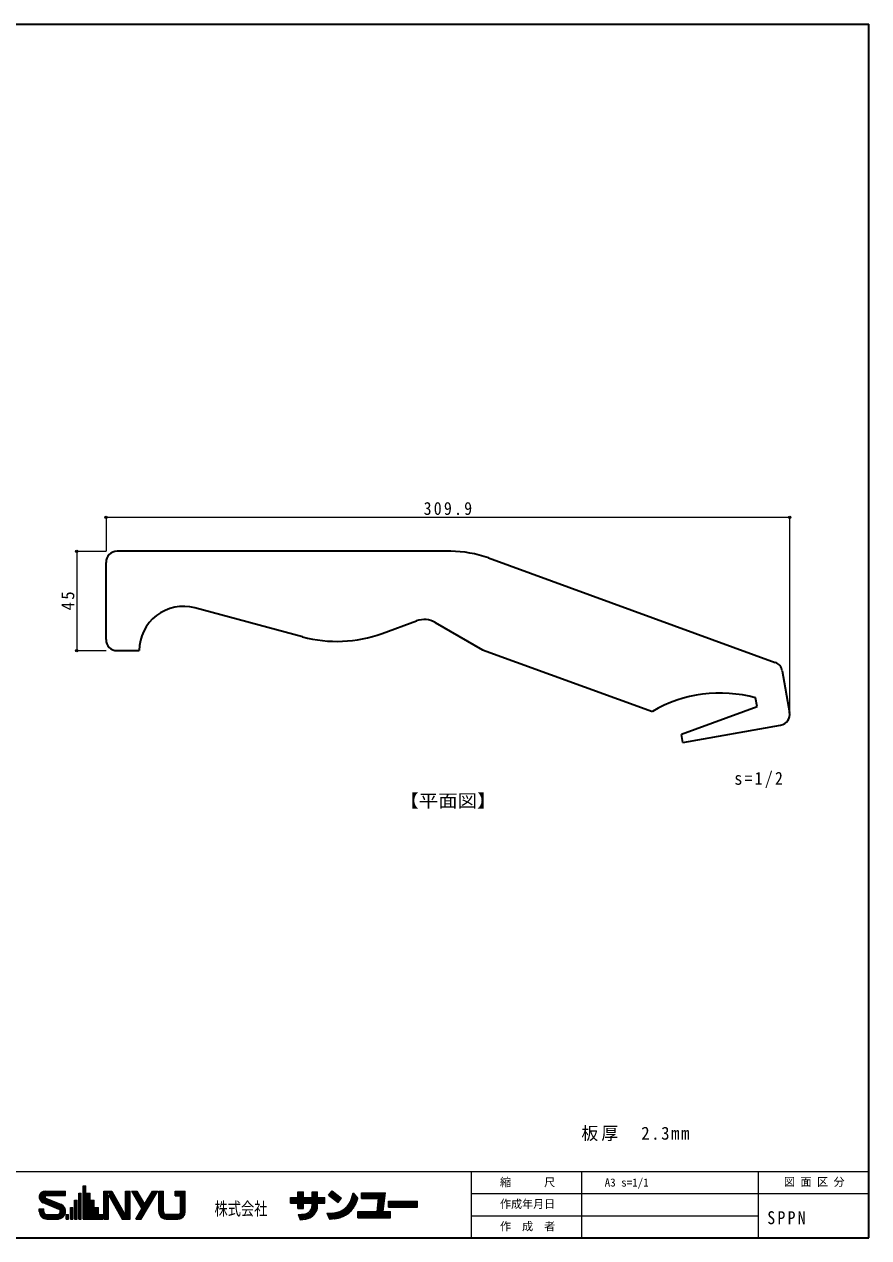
# Model space of a CAD drawing. Units: millimetres, scale not verified. Extents: x -390 to 390, y -275 to 275.
# Drawn here: x 7 to 390, y -275 to 275 of the extents above; entities that cross this region are included whole.
import ezdxf
from ezdxf.enums import TextEntityAlignment as Align

# ---------------------------------------------------------------- set-up
doc = ezdxf.new("R2010")
doc.units = ezdxf.units.MM
doc.header["$LTSCALE"] = 2
doc.header["$PDMODE"] = 32
doc.header["$PDSIZE"] = 1
for name, color, linetype, lineweight in [('0-4', 4, 'Continuous', 18), ('0-5', 7, 'Continuous', 35), ('0-8', 4, 'Continuous', 18), ('F-0_枠', 4, 'Continuous', 18)]:
    doc.layers.add(name, color=color, linetype=linetype, lineweight=lineweight)
doc.layers.add('F-2_文字１', color=7, linetype='Continuous')
doc.styles.add('ＭＳ ゴシック', font='')
doc.styles.get('ＭＳ ゴシック').set_extended_font_data('MS Gothic')

msp = doc.modelspace()

# ---------------------------------------------------------------- linework, layer by layer
at = {"layer": '0-4'}
msp.add_line((353.694, -37.724), (353.694, 51.526), dxfattribs=at)
at = {"layer": '0-5'}
for p, q in [((200.028, 36.113), (48.844, 36.113)), ((217.129, 33.097), (347.085, -14.203)), ((43.844, -3.887), (43.844, 31.113)), ((132.909, -2.669), (84.02, 10.431)), ((168.959, -1.095), (184.602, 4.599)), ((193.022, 3.862), (214.383, -8.47)), ((48.844, -8.887), (58.844, -8.887)), ((214.383, -8.47), (291.431, -36.514)), ((350.299, -18.033), (353.628, -36.913)), ((338.95, -34.29), (338.255, -30.351)), ((304.599, -46.793), (338.95, -34.29)), ((305.246, -50.463), (349.562, -42.648)), ((305.246, -50.463), (304.612, -46.866))]:
    msp.add_line(p, q, dxfattribs=at)
for centre, radius, start, end in [((48.844, 31.113), 5, 90, 180), ((200.028, -13.887), 50, 70, 90), ((78.844, -8.887), 20, 75, 180), ((188.022, -4.798), 10, 60, 110), ((48.844, -3.887), 5, 180, 270), ((148.438, 55.287), 60, 255, 290), ((345.375, -18.902), 5, 10, 70), ((322.04, -88.118), 60, 74.32071, 120.67427), ((348.694, -37.724), 5, 280, 10)]:
    msp.add_arc(centre, radius, start, end, dxfattribs=at)
at = {"layer": '0-8'}
for p, q in [((43.844, 51.526), (43.844, 36.113)), ((43.844, 51.526), (353.694, 51.526)), ((43.844, 51.526), (353.694, 51.526)), ((43.844, 51.526), (353.694, 51.526)), ((30.528, 36.113), (43.844, 36.113)), ((30.528, 36.113), (43.844, 36.113)), ((30.528, 36.113), (43.844, 36.113)), ((30.528, 36.113), (30.528, -8.887)), ((43.844, 20.308), (43.844, 16.113))]:
    msp.add_line(p, q, dxfattribs=at)
msp.add_lwpolyline([(30.528, 36.113), (30.528, -8.887), (43.844, -8.887)], dxfattribs=at)
for p in [(43.844, 51.526), (353.694, 51.526), (30.528, 36.113), (30.528, -8.887), (30.528, -8.887)]:
    msp.add_point(p, dxfattribs=at)
at = {"layer": 'F-0_枠', "color": 7, "lineweight": 35}
for p, q in [((-389.5, 275), (389.5, 275)), ((389.5, -275), (389.5, 275)), ((389.5, -265), (389.5, -265))]:
    msp.add_line(p, q, dxfattribs=at)
at = {"layer": 'F-0_枠'}
for p, q in [((-389.5, -245), (389.5, -245)), ((209.5, -275), (209.5, -245)), ((259.5, -275), (259.5, -245)), ((339.5, -275), (339.5, -245)), ((33.453, -251.458), (34.652, -251.458)), ((33.453, -266.513), (33.453, -251.458)), ((33.875, -266.513), (33.875, -251.458)), ((34.296, -266.513), (34.296, -251.458)), ((34.652, -254.789), (34.652, -251.458)), ((13.537, -256.632), (16.218, -256.632)), ((13.558, -256.21), (16.274, -256.21)), ((13.582, -257.054), (16.643, -257.054)), ((13.647, -255.788), (25.525, -255.788)), ((13.697, -257.476), (17.66, -257.476)), ((13.812, -255.366), (25.525, -255.366)), ((13.892, -257.898), (18.677, -257.898)), ((14.07, -254.944), (25.525, -254.944)), ((14.19, -258.319), (19.694, -258.319)), ((14.46, -254.523), (25.525, -254.523)), ((15.114, -254.101), (25.525, -254.101)), ((16.2, -253.857), (25.525, -253.857)), ((16.55, -257.015), (23.39, -259.853)), ((16.716, -255.922), (25.525, -255.922)), ((25.525, -255.922), (25.525, -253.857)), ((29.589, -266.513), (29.589, -258.031)), ((29.589, -258.031), (30.677, -258.031)), ((30.011, -266.513), (30.011, -258.031)), ((30.433, -266.513), (30.433, -258.031)), ((30.677, -266.513), (30.677, -258.031)), ((31.521, -254.789), (32.609, -254.789)), ((31.521, -266.513), (31.521, -254.789)), ((31.943, -266.513), (31.943, -254.789)), ((32.365, -266.513), (32.365, -254.789)), ((32.609, -266.513), (32.609, -254.789)), ((34.652, -254.789), (36.583, -254.789)), ((34.718, -266.513), (34.718, -254.789)), ((35.14, -266.513), (35.14, -254.789)), ((35.562, -266.513), (35.562, -254.789)), ((35.984, -266.513), (35.984, -254.789)), ((36.406, -266.513), (36.406, -254.789)), ((36.583, -258.031), (36.583, -254.789)), ((36.583, -258.031), (38.515, -258.031)), ((36.828, -266.513), (36.828, -258.031)), ((37.25, -266.513), (37.25, -258.031)), ((37.671, -266.513), (37.671, -258.031)), ((38.093, -266.513), (38.093, -258.031)), ((38.515, -261.273), (38.515, -258.031)), ((42.845, -253.857), (46.508, -253.857)), ((42.845, -266.513), (42.845, -253.857)), ((43.267, -266.513), (43.267, -253.857)), ((43.688, -266.513), (43.688, -253.857)), ((44.11, -266.513), (44.11, -253.857)), ((44.521, -253.808), (51.655, -266.513)), ((44.532, -266.513), (44.532, -253.857)), ((44.977, -266.513), (44.977, -255.482)), ((44.977, -255.482), (51.171, -266.513)), ((45.031, -253.857), (52.139, -266.513)), ((45.515, -253.857), (52.623, -266.513)), ((45.999, -253.857), (52.937, -266.209)), ((46.508, -253.857), (52.703, -264.888)), ((52.703, -264.888), (52.703, -253.857)), ((52.703, -253.857), (54.835, -253.857)), ((53.147, -266.513), (53.147, -253.857)), ((53.569, -266.513), (53.569, -253.857)), ((53.991, -266.513), (53.991, -253.857)), ((54.413, -266.513), (54.413, -253.857)), ((54.835, -266.513), (54.835, -253.857)), ((55.302, -253.857), (57.78, -253.857)), ((55.302, -253.857), (60.057, -261.868)), ((55.792, -253.857), (60.56, -261.89)), ((56.283, -253.857), (60.806, -261.476)), ((56.773, -253.857), (61.051, -261.063)), ((57.264, -253.857), (61.296, -260.65)), ((57.78, -253.857), (61.296, -259.78)), ((57.816, -266.513), (65.329, -253.857)), ((58.307, -266.513), (65.82, -253.857)), ((58.797, -266.513), (66.31, -253.857)), ((59.288, -266.513), (66.801, -253.857)), ((59.779, -266.513), (67.291, -253.857)), ((61.296, -259.78), (64.812, -253.857)), ((64.812, -253.857), (67.292, -253.857)), ((67.758, -263.182), (67.758, -253.857)), ((67.758, -253.857), (69.889, -253.857)), ((68.18, -263.437), (68.18, -253.857)), ((68.602, -263.437), (68.602, -253.857)), ((69.023, -263.437), (69.023, -253.857)), ((69.445, -263.437), (69.445, -253.857)), ((69.889, -263.182), (69.889, -253.857)), ((75.218, -253.857), (79.748, -253.857)), ((75.218, -255.988), (75.218, -253.857)), ((75.218, -255.988), (77.616, -255.988)), ((75.64, -255.988), (75.64, -253.857)), ((76.062, -255.988), (76.062, -253.857)), ((76.484, -255.988), (76.484, -253.857)), ((76.906, -255.988), (76.906, -253.857)), ((77.328, -255.988), (77.328, -253.857)), ((77.616, -263.182), (77.616, -255.988)), ((77.749, -255.988), (77.749, -253.857)), ((78.06, -263.437), (78.06, -253.857)), ((78.482, -263.437), (78.482, -253.857)), ((78.904, -263.437), (78.904, -253.857)), ((79.326, -263.437), (79.326, -253.857)), ((79.748, -263.182), (79.748, -253.857)), ((127.46, -256.746), (130.821, -256.746)), ((127.46, -259.383), (127.46, -256.746)), ((127.46, -256.852), (142.95, -256.852)), ((127.46, -257.273), (142.95, -257.273)), ((127.46, -257.695), (142.95, -257.695)), ((127.46, -258.117), (142.95, -258.117)), ((130.821, -256.746), (130.821, -254.241)), ((130.821, -254.241), (133.326, -254.241)), ((131.243, -261.69), (131.243, -254.241)), ((131.665, -261.69), (131.665, -254.241)), ((132.087, -261.69), (132.087, -254.241)), ((132.509, -261.69), (132.509, -254.241)), ((132.931, -261.69), (132.931, -254.241)), ((133.326, -256.746), (133.326, -254.241)), ((133.326, -256.746), (137.216, -256.746)), ((137.216, -254.241), (139.72, -254.241)), ((137.216, -256.746), (137.216, -254.241)), ((137.638, -265.062), (137.638, -254.241)), ((138.059, -264.649), (138.059, -254.241)), ((138.481, -264.144), (138.481, -254.241)), ((138.903, -263.501), (138.903, -254.241)), ((139.325, -262.603), (139.325, -254.241)), ((139.72, -256.746), (139.72, -254.241)), ((139.72, -256.746), (142.95, -256.746)), ((142.95, -259.383), (142.95, -256.746)), ((144.719, -255.7), (146.246, -253.714)), ((144.719, -255.7), (149.004, -258.995)), ((144.976, -255.365), (149.261, -258.661)), ((145.234, -255.031), (149.518, -258.327)), ((145.491, -254.696), (149.775, -257.992)), ((145.748, -254.362), (150.033, -257.658)), ((146.005, -254.028), (150.29, -257.324)), ((146.246, -253.714), (150.531, -257.01)), ((146.263, -266.471), (157.603, -258.159)), ((149.004, -258.995), (150.531, -257.01)), ((152.542, -261.346), (157.804, -257.488)), ((153.791, -259.907), (157.767, -256.992)), ((154.36, -258.967), (157.492, -256.671)), ((154.724, -258.177), (157.216, -256.35)), ((154.974, -257.471), (156.941, -256.029)), ((155.034, -257.272), (155.804, -254.703)), ((155.176, -256.8), (156.666, -255.707)), ((155.377, -256.129), (156.39, -255.386)), ((155.578, -255.459), (156.115, -255.065)), ((155.804, -254.703), (157.905, -257.153)), ((157.595, -258.185), (157.905, -257.153)), ((159.677, -257.208), (159.677, -254.703)), ((159.677, -254.703), (170.416, -254.703)), ((159.677, -255.125), (169.946, -255.125)), ((159.677, -255.547), (169.475, -255.547)), ((159.677, -255.968), (169.005, -255.968)), ((159.677, -256.39), (168.535, -256.39)), ((159.677, -256.812), (168.065, -256.812)), ((159.677, -257.208), (167.359, -257.208)), ((166.714, -263.14), (167.359, -257.208)), ((166.927, -263.378), (167.617, -257.023)), ((167.351, -263.378), (168.065, -256.812)), ((167.775, -263.378), (168.535, -256.39)), ((168.2, -263.378), (169.005, -255.968)), ((168.624, -263.378), (169.475, -255.547)), ((169.048, -263.378), (169.946, -255.125)), ((169.499, -263.14), (170.416, -254.703)), ((171.806, -261.097), (171.806, -258.46)), ((171.806, -258.46), (184.99, -258.46)), ((184.99, -261.097), (184.99, -258.46)), ((209.5, -255), (389.5, -255)), ((13.536, -261.85), (15.601, -261.85)), ((13.536, -263.049), (13.536, -261.85)), ((13.538, -262.116), (15.602, -262.116)), ((13.538, -262.538), (15.602, -262.538)), ((13.538, -262.96), (15.602, -262.96)), ((13.552, -263.382), (15.627, -263.382)), ((13.619, -263.804), (15.792, -263.804)), ((14.648, -258.741), (20.711, -258.741)), ((15.201, -259.052), (22.267, -261.983)), ((15.47, -259.163), (21.728, -259.163)), ((15.601, -263.116), (15.601, -261.85)), ((16.487, -259.585), (22.745, -259.585)), ((17.504, -260.007), (23.714, -260.007)), ((18.521, -260.429), (24.325, -260.429)), ((19.538, -260.851), (24.737, -260.851)), ((20.555, -261.273), (25.034, -261.273)), ((21.572, -261.694), (25.249, -261.694)), ((22.54, -262.116), (25.397, -262.116)), ((22.951, -262.538), (25.488, -262.538)), ((22.965, -263.804), (25.443, -263.804)), ((23.108, -262.96), (25.524, -262.96)), ((23.112, -263.382), (25.51, -263.382)), ((27.657, -261.273), (28.745, -261.273)), ((27.657, -266.513), (27.657, -261.273)), ((28.079, -266.513), (28.079, -261.273)), ((28.501, -266.513), (28.501, -261.273)), ((28.745, -266.513), (28.745, -261.273)), ((38.515, -261.273), (40.447, -261.273)), ((38.515, -266.513), (38.515, -261.273)), ((38.937, -266.513), (38.937, -261.273)), ((39.359, -266.513), (39.359, -261.273)), ((39.781, -266.513), (39.781, -261.273)), ((40.203, -266.513), (40.203, -261.273)), ((40.447, -264.514), (40.447, -261.273)), ((57.3, -266.513), (60.057, -261.868)), ((67.758, -263.226), (67.802, -263.226)), ((67.768, -263.437), (69.917, -263.437)), ((67.827, -263.859), (70.099, -263.859)), ((77.407, -263.859), (79.678, -263.859)), ((77.589, -263.437), (79.738, -263.437)), ((127.46, -258.539), (142.95, -258.539)), ((127.46, -258.961), (142.95, -258.961)), ((127.46, -259.383), (130.821, -259.383)), ((130.821, -261.69), (130.821, -259.383)), ((130.821, -261.69), (133.326, -261.69)), ((131.062, -264.884), (138.626, -263.942)), ((133.326, -259.383), (137.216, -259.383)), ((133.326, -261.69), (133.326, -259.383)), ((133.986, -264.095), (138.752, -263.501)), ((135.622, -263.466), (138.7, -263.083)), ((136.201, -262.969), (138.648, -262.664)), ((136.581, -262.496), (138.596, -262.245)), ((137.005, -265.241), (137.005, -261.655)), ((137.216, -260.441), (137.216, -259.383)), ((137.216, -265.241), (137.216, -260.445)), ((139.72, -259.383), (142.95, -259.383)), ((139.72, -260.431), (139.72, -259.383)), ((143.939, -263.931), (147.109, -263.675)), ((143.939, -263.931), (145.06, -266.568)), ((144.127, -264.374), (144.83, -263.859)), ((144.297, -264.773), (145.633, -263.794)), ((144.467, -265.172), (146.435, -263.729)), ((144.636, -265.571), (147.237, -263.664)), ((144.805, -265.97), (148.101, -263.555)), ((144.975, -266.369), (149.168, -263.295)), ((145.461, -266.536), (150.916, -262.537)), ((147.065, -266.406), (157.374, -258.85)), ((147.878, -266.333), (157.071, -259.595)), ((148.785, -266.191), (156.663, -260.417)), ((149.864, -265.924), (156.083, -261.365)), ((151.328, -265.374), (155.118, -262.596)), ((157.897, -265.909), (157.897, -263.14)), ((157.897, -263.14), (166.714, -263.14)), ((157.897, -263.378), (172.795, -263.378)), ((157.897, -263.8), (172.795, -263.8)), ((169.499, -263.14), (172.795, -263.14)), ((171.806, -258.776), (184.99, -258.776)), ((171.806, -259.198), (184.99, -259.198)), ((171.806, -259.62), (184.99, -259.62)), ((171.806, -260.042), (184.99, -260.042)), ((171.806, -260.464), (184.99, -260.464)), ((171.806, -260.886), (184.99, -260.886)), ((171.806, -261.097), (184.99, -261.097)), ((172.795, -265.909), (172.795, -263.14)), ((13.742, -264.226), (16.196, -264.226)), ((13.927, -264.648), (25.135, -264.648)), ((14.186, -265.069), (24.876, -265.069)), ((14.543, -265.491), (24.519, -265.491)), ((15.052, -265.913), (24.011, -265.913)), ((15.904, -266.335), (23.158, -266.335)), ((16.933, -264.448), (22, -264.448)), ((17, -266.513), (22.351, -266.513)), ((22.58, -264.226), (25.32, -264.226)), ((25.726, -266.513), (25.726, -264.514)), ((25.726, -264.514), (26.814, -264.514)), ((25.726, -266.513), (26.814, -266.513)), ((26.077, -266.513), (26.077, -264.514)), ((26.499, -266.513), (26.499, -264.514)), ((26.814, -266.513), (26.814, -264.514)), ((27.657, -266.513), (28.745, -266.513)), ((29.589, -266.513), (30.677, -266.513)), ((31.521, -266.513), (32.609, -266.513)), ((33.453, -266.513), (42.379, -266.513)), ((40.447, -264.514), (42.379, -264.514)), ((40.625, -266.513), (40.625, -264.514)), ((41.046, -266.513), (41.046, -264.514)), ((41.468, -266.513), (41.468, -264.514)), ((41.89, -266.513), (41.89, -264.514)), ((42.312, -266.513), (42.312, -264.514)), ((42.379, -266.513), (42.379, -264.514)), ((42.845, -266.513), (44.977, -266.513)), ((51.171, -266.513), (54.835, -266.513)), ((57.3, -266.513), (59.779, -266.513)), ((67.945, -264.281), (70.609, -264.281)), ((68.125, -264.703), (79.38, -264.703)), ((68.383, -265.125), (79.122, -265.125)), ((68.743, -265.547), (78.763, -265.547)), ((69.264, -265.969), (78.241, -265.969)), ((70.195, -266.39), (77.311, -266.39)), ((71.089, -264.381), (76.417, -264.381)), ((71.089, -266.513), (76.417, -266.513)), ((76.896, -264.281), (79.561, -264.281)), ((130.924, -264.475), (133.973, -264.096)), ((130.924, -264.475), (131.744, -266.898)), ((131.201, -265.291), (138.269, -264.412)), ((131.339, -265.699), (137.82, -264.893)), ((131.477, -266.107), (137.234, -265.391)), ((131.615, -266.515), (136.395, -265.92)), ((131.744, -266.898), (134.307, -266.579)), ((145.06, -266.568), (147.691, -266.355)), ((157.897, -264.222), (172.795, -264.222)), ((157.897, -264.643), (172.795, -264.643)), ((157.897, -265.065), (172.795, -265.065)), ((157.897, -265.487), (172.795, -265.487)), ((157.897, -265.909), (172.795, -265.909)), ((209.5, -265), (339.5, -265))]:
    msp.add_line(p, q, dxfattribs=at)
at = {"layer": 'F-0_枠', "color": 7, "lineweight": 35}
msp.add_lwpolyline([(-389.5, 275), (-389.5, -275), (389.5, -275)], dxfattribs=at)
at = {"layer": 'F-0_枠'}
for centre, radius, start, end in [((16.236, -256.557), 2.701, 90.76968, 251.60579), ((16.769, -256.49), 0.569, 92.62549, 247.52919), ((146.561, -254.891), 8.799, 273.5696, 344.30289), ((146.553, -254.885), 11.525, 273.9684, 344.73839), ((17, -263.049), 3.464, 179.99979, 270.00009), ((16.933, -263.116), 1.332, 179.99979, 270.00009), ((21.864, -263.184), 1.264, 267.5421, 69.85329), ((22.064, -263.051), 3.462, 269.93188, 67.46921), ((71.089, -263.182), 3.331, 179.99979, 270.00009), ((71.089, -263.182), 1.199, 179.99979, 270.00009), ((76.417, -263.182), 1.199, 270.00009, 0), ((76.417, -263.182), 3.331, 270.00009, 0), ((133.513, -260.423), 3.702, 277.12369, 0.28418), ((133.513, -260.423), 6.207, 277.45369, 359.92859)]:
    msp.add_arc(centre, radius, start, end, dxfattribs=at)

# ---------------------------------------------------------------- texts
at = {"layer": '0-8', "color": 7, "char_height": 5.865, "attachment_point": 7, "style": 'ＭＳ ゴシック'}
for s, insert in [('\\T1.28;\\W0.9;309.9', (187.769, 52.526)), ('\\T1.19;\\W0.95;板厚\u30002.3mm', (259.283, -231.201))]:
    msp.add_mtext(s, dxfattribs=dict(at, insert=insert))
at = {"layer": '0-8', "color": 7, "insert": (29.528, 9.363), "char_height": 5.865, "attachment_point": 7, "rotation": 90, "style": 'ＭＳ ゴシック'}
msp.add_mtext('\\T1.27;\\W0.95;45', dxfattribs=at)
at = {"layer": 'F-0_枠', "color": 7, "style": 'ＭＳ ゴシック'}
for s, width, p in [('【平面図】', 1.1, (176.769, -81.615)), ('株式会社', 0.75, (92.979, -266.549))]:
    msp.add_text(s, height=5.865, dxfattribs=dict(at, width=width)).set_placement(p, align=Align.BOTTOM_LEFT)
at = {"layer": 'F-0_枠', "color": 7, "insert": (328.609, -71.131), "char_height": 5.865, "attachment_point": 7, "style": 'ＭＳ ゴシック'}
msp.add_mtext('\\T1.28;\\W0.9;s=1/2', dxfattribs=at)
at = {"layer": 'F-2_文字１', "style": 'ＭＳ ゴシック'}
for s, p in [('縮\u3000\u3000\u3000尺', (222.385, -252.797)), ('図 面 区 分', (351.075, -252.632)), ('A3 s=1/1', (269.82, -252.903)), ('作成年月日', (222.385, -262.651)), ('作\u3000成\u3000者', (222.385, -272.797))]:
    msp.add_text(s, height=3.666, dxfattribs=at).set_placement(p, align=Align.BOTTOM_LEFT)
at = {"layer": 'F-2_文字１', "insert": (343.521, -268.953), "char_height": 5.865, "attachment_point": 7, "style": 'ＭＳ ゴシック'}
msp.add_mtext('\\T1.28;\\W0.9;SPPN', dxfattribs=at)

doc.saveas('drawing.dxf')
